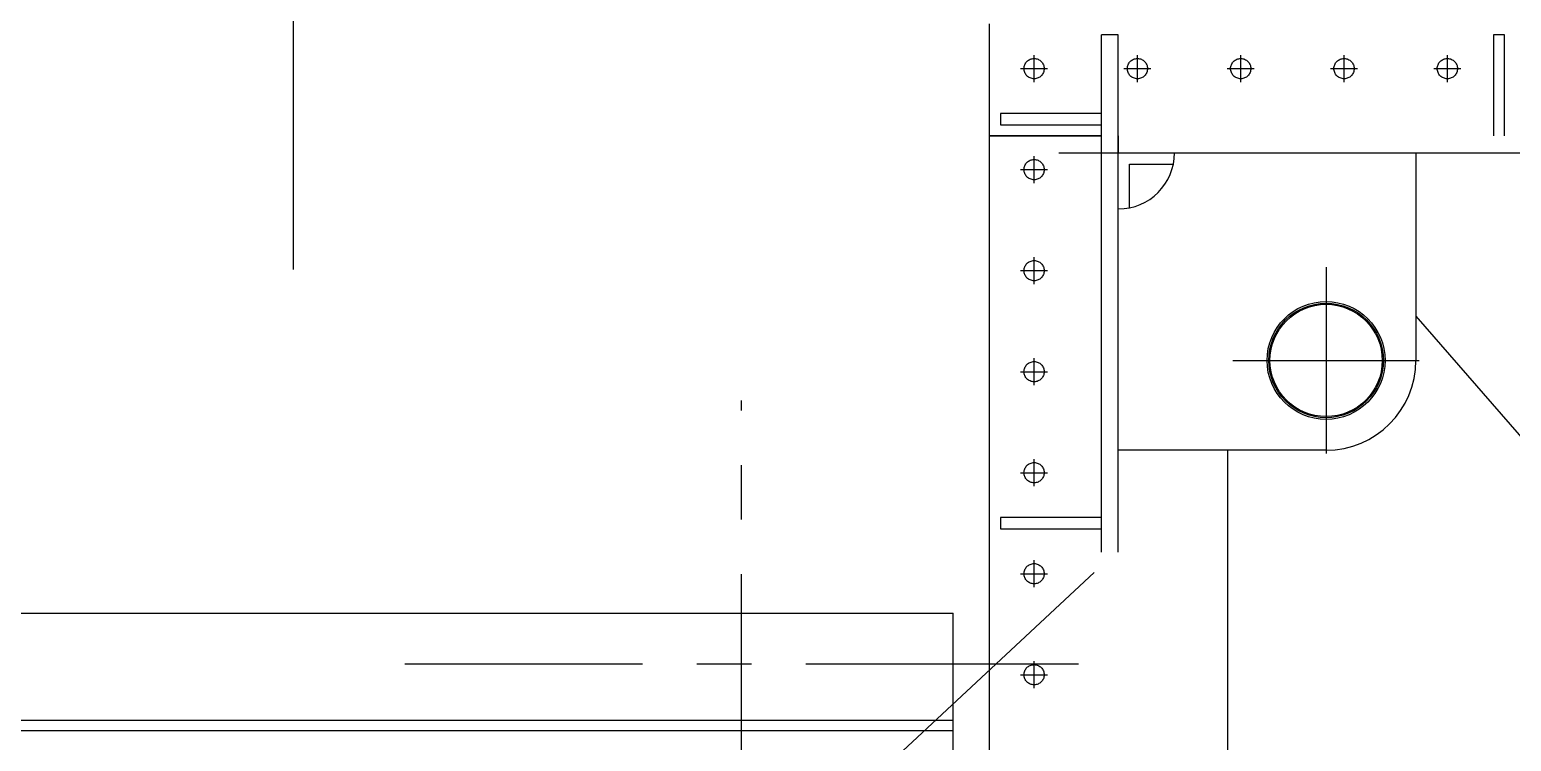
# Model space of a CAD drawing. Header units: millimetres. Extents: x 1638 to 3309, y -435 to 1865.
# Drawn here: x 2386.1 to 2392.89, y -371.39 to -368.13 of the extents above; entities that cross this region are included whole.
import ezdxf

# ---------------------------------------------------------------- set-up
doc = ezdxf.new("R2010")
doc.units = ezdxf.units.MM
doc.linetypes.add('CENTER', pattern=[2, 1.25, -0.25, 0.25, -0.25])
doc.linetypes.add('HIDDEN', pattern=[9.525, 6.35, -3.175])
for name, color, linetype in [('25H', 2, 'HIDDEN'), ('35C', 2, 'Continuous'), ('Ref-1', 6, 'CENTER')]:
    doc.layers.add(name, color=color, linetype=linetype)
doc.layers.add('ballast', color=1, linetype='HIDDEN', lineweight=25)

# ---------------------------------------------------------------- blocks, each defined once
blk = doc.blocks.new('EXISTING BALLAST SYSTEM')
at = {"color": 8, "linetype": 'HIDDEN'}
for p, q in [((2387.3074, -388.2775), (2387.3074, -359.8105)), ((2397.9435, -364.1186), (2387.3074, -374.044))]:
    blk.add_line(p, q, dxfattribs=at)
at = {"color": 8}
for p, q in [((2390.4986, -368.099), (2390.4986, -368.6141)), ((2391.0137, -380.0497), (2391.0137, -368.1505)), ((2391.091, -368.1505), (2391.0137, -368.1505)), ((2391.091, -380.0497), (2391.091, -368.1505)), ((2392.8115, -368.1505), (2392.8115, -368.6141)), ((2392.863, -368.1505), (2392.8115, -368.1505)), ((2392.863, -368.6141), (2392.863, -368.1505)), ((2390.6428, -368.305), (2390.7046, -368.305)), ((2390.7046, -368.305), (2390.7046, -368.2432)), ((2390.7046, -368.305), (2390.7046, -368.305)), ((2390.7046, -368.305), (2390.7046, -368.305)), ((2390.7046, -368.3668), (2390.7046, -368.305)), ((2390.7046, -368.305), (2390.7665, -368.305)), ((2391.1167, -368.305), (2391.1786, -368.305)), ((2391.1786, -368.305), (2391.1786, -368.2432)), ((2391.1786, -368.305), (2391.1786, -368.305)), ((2391.1786, -368.305), (2391.1786, -368.305)), ((2391.1786, -368.3668), (2391.1786, -368.305)), ((2391.1786, -368.305), (2391.2404, -368.305)), ((2391.5906, -368.305), (2391.6525, -368.305)), ((2391.6525, -368.305), (2391.6525, -368.2432)), ((2391.6525, -368.305), (2391.6525, -368.305)), ((2391.6525, -368.305), (2391.6525, -368.305)), ((2391.6525, -368.3668), (2391.6525, -368.305)), ((2391.6525, -368.305), (2391.7143, -368.305)), ((2392.0646, -368.305), (2392.1264, -368.305)), ((2392.1264, -368.305), (2392.1264, -368.2432)), ((2392.1264, -368.305), (2392.1264, -368.305)), ((2392.1264, -368.305), (2392.1264, -368.305)), ((2392.1264, -368.3668), (2392.1264, -368.305)), ((2392.1264, -368.305), (2392.1882, -368.305)), ((2392.5385, -368.305), (2392.6003, -368.305)), ((2392.6003, -368.305), (2392.6003, -368.2432)), ((2392.6003, -368.305), (2392.6003, -368.305)), ((2392.6003, -368.305), (2392.6003, -368.305)), ((2392.6003, -368.3668), (2392.6003, -368.305)), ((2392.6003, -368.305), (2392.6621, -368.305)), ((2391.091, -368.6913), (2391.091, -368.4183)), ((2390.5501, -368.5111), (2390.5501, -368.5626)), ((2391.0137, -368.5111), (2390.5501, -368.5111)), ((2390.5501, -368.5626), (2391.0137, -368.5626)), ((2390.4986, -368.6141), (2390.4986, -379.5861)), ((2391.0137, -368.6141), (2390.4986, -368.6141)), ((2390.4986, -368.6141), (2391.0137, -368.6141)), ((2399.3226, -368.6141), (2391.091, -368.6141)), ((2391.091, -368.6141), (2391.091, -368.6913)), ((2390.7046, -368.7686), (2390.7046, -368.7068)), ((2390.818, -368.6913), (2391.091, -368.6913)), ((2391.091, -368.9644), (2391.091, -368.6913)), ((2391.091, -368.6913), (2399.3226, -368.6913)), ((2391.091, -368.6913), (2391.091, -368.6913)), ((2391.091, -368.6913), (2391.091, -368.6913)), ((2391.091, -368.6913), (2391.364, -368.6913)), ((2392.456, -368.6913), (2392.456, -369.6443)), ((2390.6428, -368.7686), (2390.7046, -368.7686)), ((2390.7046, -368.8304), (2390.7046, -368.7686)), ((2390.7046, -368.7686), (2390.7046, -368.7686)), ((2390.7046, -368.7686), (2390.7046, -368.7686)), ((2390.7046, -368.7686), (2390.7665, -368.7686)), ((2391.1425, -368.9437), (2391.1425, -368.7429)), ((2391.1425, -368.7429), (2391.3433, -368.7429)), ((2390.7046, -369.2322), (2390.7046, -369.1704)), ((2390.6428, -369.2322), (2390.7046, -369.2322)), ((2390.7046, -369.2322), (2390.7046, -369.2322)), ((2390.7046, -369.2322), (2390.7046, -369.2322)), ((2390.7046, -369.294), (2390.7046, -369.2322)), ((2390.7046, -369.2322), (2390.7665, -369.2322)), ((2392.044, -369.2168), (2392.044, -369.6443)), ((2392.456, -369.4415), (2393.3463, -370.4657)), ((2390.7046, -369.6958), (2390.7046, -369.634)), ((2391.6164, -369.6443), (2392.044, -369.6443)), ((2392.044, -369.6443), (2392.4715, -369.6443)), ((2392.044, -369.6443), (2392.044, -370.0719)), ((2392.044, -369.6443), (2392.044, -369.6443)), ((2392.044, -369.6443), (2392.044, -369.6443)), ((2390.6428, -369.6958), (2390.7046, -369.6958)), ((2390.7046, -369.6958), (2390.7046, -369.6958)), ((2390.7046, -369.6958), (2390.7046, -369.6958)), ((2390.7046, -369.7576), (2390.7046, -369.6958)), ((2390.7046, -369.6958), (2390.7665, -369.6958)), ((2392.044, -370.0564), (2391.091, -370.0564)), ((2391.5932, -373.028), (2391.5932, -370.0564)), ((2390.7046, -370.1594), (2390.7046, -370.0976)), ((2390.6428, -370.1594), (2390.7046, -370.1594)), ((2390.7046, -370.2212), (2390.7046, -370.1594)), ((2390.7046, -370.1594), (2390.7046, -370.1594)), ((2390.7046, -370.1594), (2390.7046, -370.1594)), ((2390.7046, -370.1594), (2390.7665, -370.1594)), ((2390.5501, -370.3655), (2390.5501, -370.417)), ((2391.0137, -370.3655), (2390.5501, -370.3655)), ((2390.5501, -370.417), (2391.0137, -370.417)), ((2391.1425, -378.1438), (2391.1425, -370.52)), ((2390.7046, -370.623), (2390.7046, -370.5612)), ((2390.6428, -370.623), (2390.7046, -370.623)), ((2390.7046, -370.623), (2390.7046, -370.623)), ((2390.7046, -370.623), (2390.7046, -370.623)), ((2390.7046, -370.6849), (2390.7046, -370.623)), ((2390.7046, -370.623), (2390.7665, -370.623)), ((2390.7046, -371.0866), (2390.7046, -371.0248)), ((2390.6428, -371.0866), (2390.7046, -371.0866)), ((2390.7046, -371.1485), (2390.7046, -371.0866)), ((2390.7046, -371.0866), (2390.7665, -371.0866)), ((2390.7046, -371.0866), (2390.7046, -371.0866)), ((2390.7046, -371.0866), (2390.7046, -371.0866))]:
    blk.add_line(p, q, dxfattribs=at)
for centre, radius in [((2390.7046, -368.305), 0.0464), ((2391.1786, -368.305), 0.0464), ((2391.6525, -368.305), 0.0464), ((2392.1264, -368.305), 0.0464), ((2392.6003, -368.305), 0.0464), ((2390.7046, -368.7686), 0.0464), ((2390.7046, -369.2322), 0.0464), ((2392.044, -369.6443), 0.2704), ((2392.044, -369.6443), 0.2627), ((2392.044, -369.6443), 0.2576), ((2390.7046, -369.6958), 0.0464), ((2390.7046, -370.1594), 0.0464), ((2390.7046, -370.623), 0.0464), ((2390.7046, -371.0866), 0.0464)]:
    blk.add_circle(centre, radius, dxfattribs=at)
for centre, radius in [((2391.091, -368.6913), 0.2576), ((2392.044, -369.6443), 0.4121)]:
    blk.add_arc(centre, radius, 270, 0, dxfattribs=at)
at = {"layer": '25H', "color": 8}
for p, q in [((2385.7548, -371.2958), (2390.3331, -371.2958)), ((2385.7548, -371.3422), (2390.3331, -371.3422))]:
    blk.add_line(p, q, dxfattribs=at)
at = {"layer": '35C', "color": 8}
for p in [(2385.8835, -370.8039), (2390.3331, -371.8341)]:
    blk.add_line(p, (2390.3331, -370.8039), dxfattribs=at)
at = {"layer": 'Ref-1', "color": 8}
for p, q in [((2389.3631, -373.8746), (2389.3631, -369.8274)), ((2390.9084, -371.0381), (2387.8177, -371.0381))]:
    blk.add_line(p, q, dxfattribs=at)

msp = doc.modelspace()

# ---------------------------------------------------------------- block references
at = {"layer": 'ballast'}
msp.add_blockref('EXISTING BALLAST SYSTEM', (0, 0), dxfattribs=at)

doc.saveas('drawing.dxf')
